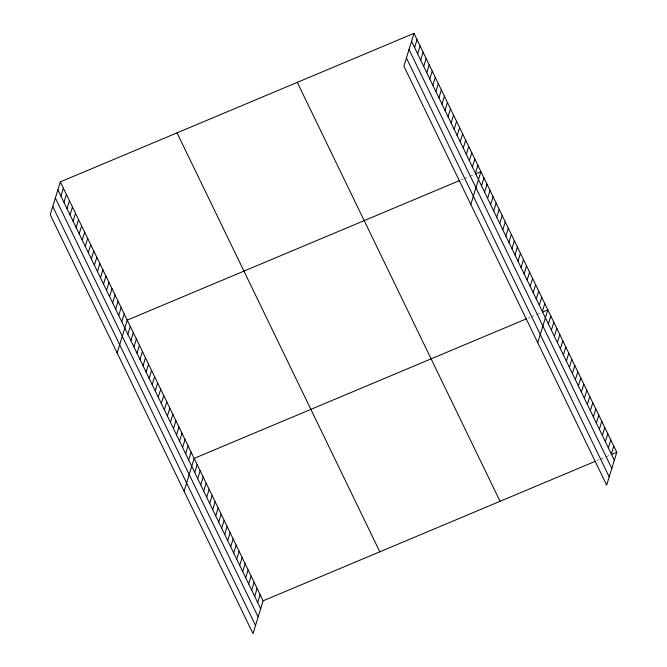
<?xml version="1.0" encoding="UTF-8"?>
<svg xmlns="http://www.w3.org/2000/svg" width="667" height="667" viewBox="0 0 667 667"><rect width="100%" height="100%" fill="white"/><g stroke="black" fill="none" stroke-linecap="round" stroke-linejoin="round"><path stroke-width="0.5" stroke-dasharray="3.33 2.5" d="M461.456 179.773L463.307 178.989M464.24 178.606L467.942 177.047M469.793 176.271L474.429 174.32M528.381 318.017L530.232 317.242M531.157 316.85L534.859 315.299M536.71 314.516L541.346 312.573M597.324 460.463L599.174 459.68M600.1 459.296L603.81 457.737M605.661 456.962L609.363 455.403"/><path stroke-width="1" d="M60.322 181.883L50.225 214.707L253.01 633.65L263.106 600.825L60.322 181.883L413.99 33.35L616.775 452.293L606.678 485.117L403.894 66.175L413.99 33.35M60.93 196.081L63.365 188.169M63.974 202.368L66.408 194.447M67.008 208.654L69.451 200.734M70.052 214.932L72.486 207.02M73.095 221.219L75.529 213.298M76.138 227.505L78.573 219.585M79.181 233.792L81.616 225.871M82.224 240.07L84.659 232.158M85.259 246.356L87.702 238.436M88.302 252.643L90.737 244.722M91.346 258.921L93.78 251.009M94.389 265.208L96.823 257.287M97.432 271.494L99.867 263.573M100.475 277.78L102.91 269.86M103.51 284.059L105.953 276.146M106.553 290.345L108.988 282.424M109.596 296.632L112.031 288.711M112.64 302.91L115.074 294.997M115.683 309.196L118.117 301.276M118.726 315.483L121.161 307.562M121.761 321.769L124.204 313.849M117.142 352.96L127.239 320.135L459.605 180.549M127.847 334.334L130.282 326.413M130.89 340.62L133.325 332.7M133.934 346.898L136.368 338.986M136.977 353.185L139.411 345.264M140.012 359.471L142.455 351.551M143.055 365.758L145.489 357.837M146.098 372.036L148.533 364.124M149.141 378.322L151.576 370.402M152.184 384.609L154.619 376.688M155.228 390.887L157.662 382.975M158.262 397.173L160.705 389.253M161.306 403.46L163.74 395.539M164.349 409.746L166.783 401.826M167.392 416.025L169.827 408.112M170.435 422.311L172.87 414.39M173.478 428.598L175.913 420.677M176.513 434.884L178.956 426.963M179.556 441.162L181.991 433.242M182.6 447.449L185.034 439.528M185.643 453.735L188.077 445.814M188.686 460.013L191.121 452.101M184.067 491.212L194.164 458.379L526.521 318.801M194.722 472.494L197.157 464.574M197.724 478.689L200.158 470.769M200.717 484.876L203.152 476.963M203.718 491.07L206.153 483.158M206.712 497.265L209.155 489.345M209.713 503.46L212.148 495.539M212.706 509.655L215.149 501.734M215.708 515.841L218.142 507.929M218.709 522.036L221.144 514.124M221.702 528.231L224.137 520.31M224.704 534.425L227.139 526.505M227.697 540.62L230.132 532.7M230.699 546.807L233.133 538.894M233.692 553.001L236.126 545.081M236.693 559.196L239.128 551.276M239.686 565.391L242.129 557.47M242.688 571.586L245.123 563.665M245.681 577.772L248.124 569.86M248.683 583.967L251.117 576.046M414.599 47.549L417.033 39.636M251.684 590.162L254.119 582.241M417.634 53.835L420.077 45.915M254.677 596.356L257.112 588.436M420.677 60.122L423.111 52.201M257.679 602.551L260.113 594.63M423.72 66.408L426.155 58.488M426.763 72.686L429.198 64.774M429.806 78.973L432.241 71.052M432.85 85.259L435.284 77.339M435.884 91.537L438.327 83.625M438.928 97.824L441.362 89.903M441.971 104.11L444.405 96.19M445.014 110.397L447.449 102.476M448.057 116.675L450.492 108.763M451.1 122.961L453.535 115.041M454.135 129.248L456.578 121.327M457.178 135.534L459.613 127.614M460.222 141.813L462.656 133.892M463.265 148.099L465.699 140.178M466.308 154.385L468.743 146.465M469.351 160.664L471.786 152.751M472.386 166.95L474.829 159.029M475.429 173.237L477.864 165.316M470.81 204.427L480.907 171.602L475.354 173.937M481.516 185.801L483.95 177.889M484.559 192.088L486.993 184.167M487.602 198.374L490.037 190.454M490.637 204.652L493.08 196.74M493.68 210.939L496.115 203.018M496.723 217.225L499.158 209.305M499.766 223.512L502.201 215.591M502.81 229.79L505.244 221.878M505.853 236.076L508.287 228.156M508.888 242.363L511.331 234.442M511.931 248.641L514.365 240.729M514.974 254.927L517.409 247.007M518.017 261.214L520.452 253.293M521.06 267.5L523.495 259.58M524.104 273.778L526.538 265.866M527.138 280.065L529.581 272.144M530.182 286.351L532.616 278.431M533.225 292.63L535.659 284.717M536.268 298.916L538.703 290.995M539.311 305.203L541.746 297.282M542.354 311.489L544.789 303.568M537.727 342.68L547.832 309.855L542.271 312.189M548.391 323.962L550.825 316.041M551.392 330.157L553.827 322.236M554.385 336.351L556.82 328.431M557.387 342.538L559.821 334.626M560.38 348.733L562.815 340.82M563.382 354.927L565.816 347.007M566.375 361.122L568.809 353.202M569.376 367.317L571.811 359.396M572.369 373.503L574.812 365.591M575.371 379.698L577.805 371.786M578.364 385.893L580.807 377.972M581.366 392.088L583.8 384.167M584.367 398.282L586.802 390.362M587.36 404.469L589.795 396.557M590.362 410.664L592.796 402.743M593.355 416.858L595.789 408.938M596.356 423.053L598.791 415.132M599.35 429.248L601.784 421.327M602.351 435.434L604.786 427.522M605.344 441.629L607.787 433.708M608.346 447.824L610.78 439.903M611.339 454.019L613.782 446.098M263.106 600.825L595.473 461.239M611.222 454.627L616.775 452.293M411.556 41.271L614.34 460.213M409.021 49.491L611.814 468.426M406.42 57.954L609.204 476.897M297.282 82.366L500.067 501.309M177.03 132.866L379.823 551.809M57.887 189.803L260.672 608.738M55.361 198.016L258.146 616.958M52.751 206.487L255.536 625.429"/></g></svg>
